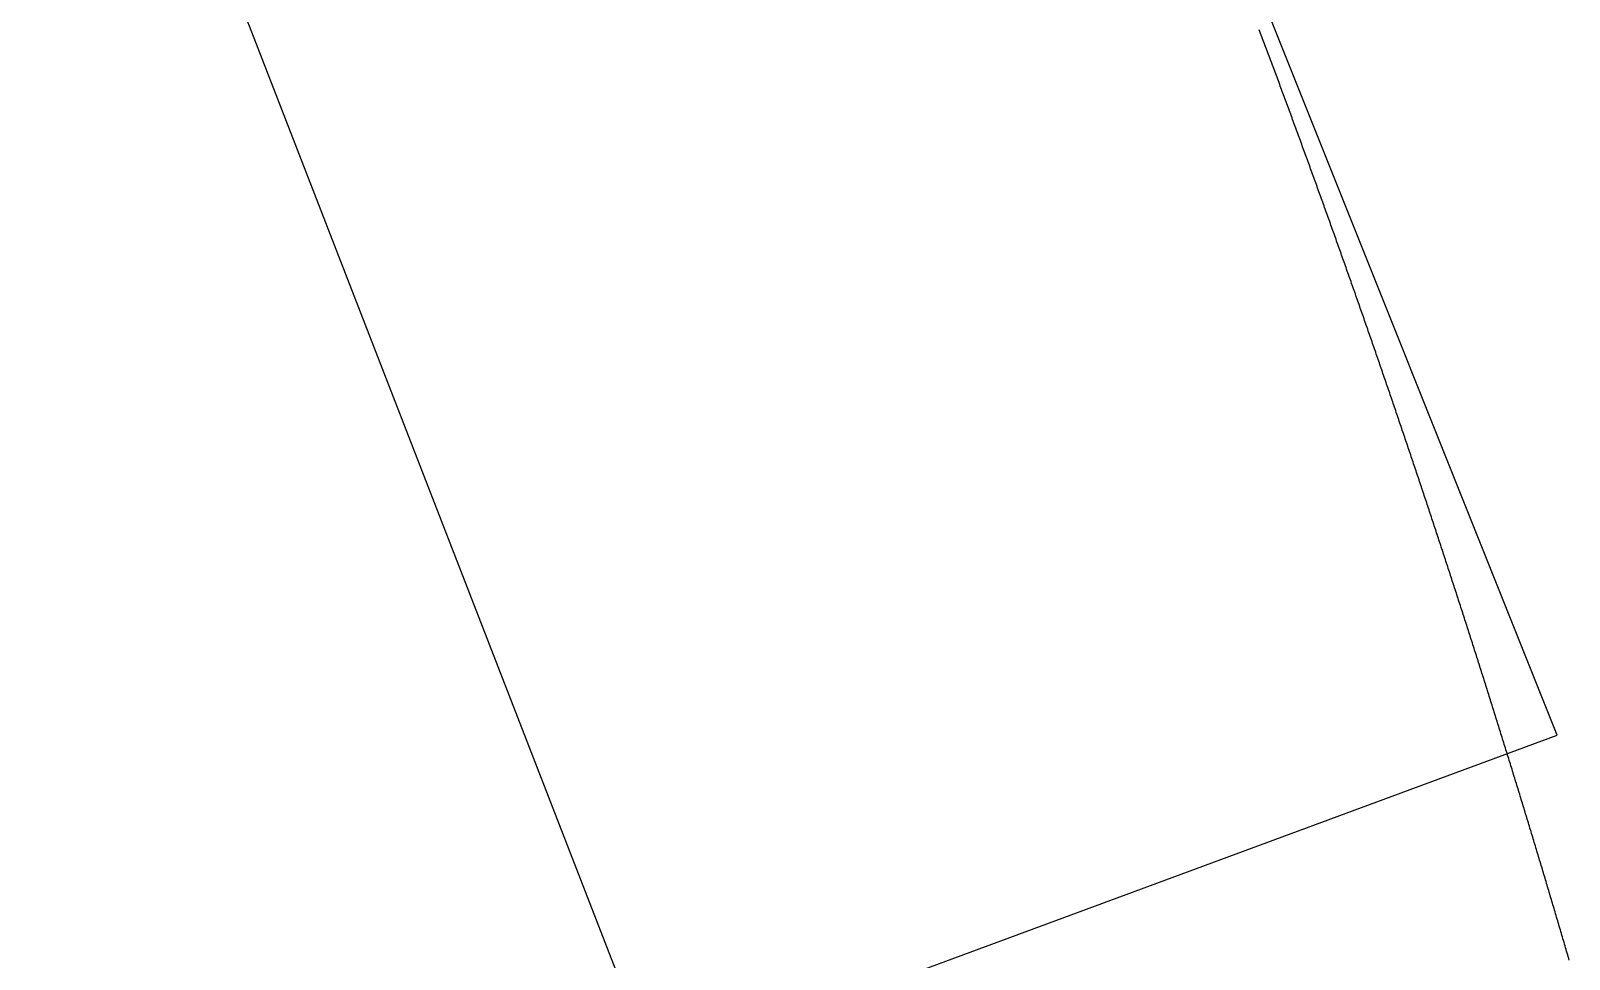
# Model space of a CAD drawing. Extents: x 6805096 to 46905100, y -25788412 to -58651.
# Drawn here: x 43174100 to 45529255, y -7233375 to -5812016 of the extents above; entities that cross this region are included whole.
import ezdxf

# ---------------------------------------------------------------- set-up
doc = ezdxf.new("R2010")
doc.units = 0

msp = doc.modelspace()

# ---------------------------------------------------------------- linework, layer by layer
at = {"layer": 'Layer 1'}
for p, q in [((45510900, -6890350), (44523200, -4420910)), ((43174100, -4943020), (44128100, -7401170)), ((45055856.216852, -5813360.341095), (45054845.855497, -5810672.515144)), ((45056866.170175, -5816048.269554), (45055856.216852, -5813360.341095)), ((45057875.715469, -5818736.300477), (45056866.170175, -5816048.269554)), ((45058884.852737, -5821424.433819), (45057875.715469, -5818736.300477)), ((45059893.581985, -5824112.669537), (45058884.852737, -5821424.433819)), ((45060901.903216, -5826801.007586), (45059893.581985, -5824112.669537)), ((45061909.816434, -5829489.447923), (45060901.903216, -5826801.007586)), ((45062917.321642, -5832177.990504), (45061909.816434, -5829489.447923)), ((45063924.418846, -5834866.635285), (45062917.321642, -5832177.990504)), ((45064931.108048, -5837555.382221), (45063924.418846, -5834866.635285)), ((45065937.389253, -5840244.23127), (45064931.108048, -5837555.382221)), ((45066943.262464, -5842933.182385), (45065937.389253, -5840244.23127)), ((45067948.727686, -5845622.235525), (45066943.262464, -5842933.182385)), ((45068953.784922, -5848311.390645), (45067948.727686, -5845622.235525)), ((45069958.434176, -5851000.6477), (45068953.784922, -5848311.390645)), ((45070962.675453, -5853690.006647), (45069958.434176, -5851000.6477)), ((45071966.508756, -5856379.467442), (45070962.675453, -5853690.006647)), ((45072969.93409, -5859069.030041), (45071966.508756, -5856379.467442)), ((45073972.951457, -5861758.6944), (45072969.93409, -5859069.030041)), ((45074975.560862, -5864448.460475), (45073972.951457, -5861758.6944)), ((45075977.76231, -5867138.328222), (45074975.560862, -5864448.460475)), ((45076979.555803, -5869828.297596), (45075977.76231, -5867138.328222)), ((45077980.941346, -5872518.368555), (45076979.555803, -5869828.297596)), ((45078981.918943, -5875208.541054), (45077980.941346, -5872518.368555)), ((45079982.488597, -5877898.815048), (45078981.918943, -5875208.541054)), ((45080982.650313, -5880589.190495), (45079982.488597, -5877898.815048)), ((45081982.404095, -5883279.66735), (45080982.650313, -5880589.190495)), ((45082981.749946, -5885970.245569), (45081982.404095, -5883279.66735)), ((45083980.687871, -5888660.925108), (45082981.749946, -5885970.245569)), ((45084979.217873, -5891351.705923), (45083980.687871, -5888660.925108)), ((45085977.339956, -5894042.58797), (45084979.217873, -5891351.705923)), ((45086975.054124, -5896733.571205), (45085977.339956, -5894042.58797)), ((45087972.360382, -5899424.655584), (45086975.054124, -5896733.571205)), ((45088969.258732, -5902115.841064), (45087972.360382, -5899424.655584)), ((45089965.74918, -5904807.1276), (45088969.258732, -5902115.841064)), ((45090961.831729, -5907498.515148), (45089965.74918, -5904807.1276)), ((45091957.506382, -5910190.003664), (45090961.831729, -5907498.515148)), ((45092952.773144, -5912881.593104), (45091957.506382, -5910190.003664)), ((45093947.632019, -5915573.283425), (45092952.773144, -5912881.593104)), ((45094942.083011, -5918265.074582), (45093947.632019, -5915573.283425)), ((45095936.126123, -5920956.966531), (45094942.083011, -5918265.074582)), ((45096929.76136, -5923648.959229), (45095936.126123, -5920956.966531)), ((45097922.988725, -5926341.052631), (45096929.76136, -5923648.959229)), ((45098915.808223, -5929033.246693), (45097922.988725, -5926341.052631)), ((45099908.219857, -5931725.541372), (45098915.808223, -5929033.246693)), ((45100900.223631, -5934417.936623), (45099908.219857, -5931725.541372)), ((45101891.819549, -5937110.432402), (45100900.223631, -5934417.936623)), ((45102883.007616, -5939803.028666), (45101891.819549, -5937110.432402)), ((45103873.787834, -5942495.72537), (45102883.007616, -5939803.028666)), ((45104864.160209, -5945188.522471), (45103873.787834, -5942495.72537)), ((45105854.124743, -5947881.419924), (45104864.160209, -5945188.522471)), ((45106843.681441, -5950574.417686), (45105854.124743, -5947881.419924)), ((45107832.830308, -5953267.515712), (45106843.681441, -5950574.417686)), ((45108821.571345, -5955960.713959), (45107832.830308, -5953267.515712)), ((45109809.904559, -5958654.012382), (45108821.571345, -5955960.713959)), ((45110797.829952, -5961347.410938), (45109809.904559, -5958654.012382)), ((45111785.347528, -5964040.909583), (45110797.829952, -5961347.410938)), ((45112772.457292, -5966734.508272), (45111785.347528, -5964040.909583)), ((45113759.159248, -5969428.206962), (45112772.457292, -5966734.508272)), ((45114745.453398, -5972122.005608), (45113759.159248, -5969428.206962)), ((45115731.339748, -5974815.904167), (45114745.453398, -5972122.005608)), ((45116716.818301, -5977509.902595), (45115731.339748, -5974815.904167)), ((45117701.889061, -5980204.000847), (45116716.818301, -5977509.902595)), ((45118686.552033, -5982898.19888), (45117701.889061, -5980204.000847)), ((45119670.807219, -5985592.49665), (45118686.552033, -5982898.19888)), ((45120654.654624, -5988286.894113), (45119670.807219, -5985592.49665)), ((45121638.094252, -5990981.391224), (45120654.654624, -5988286.894113)), ((45122621.126106, -5993675.98794), (45121638.094252, -5990981.391224)), ((45123603.750192, -5996370.684217), (45122621.126106, -5993675.98794)), ((45124585.966512, -5999065.480011), (45123603.750192, -5996370.684217)), ((45125567.77507, -6001760.375277), (45124585.966512, -5999065.480011)), ((45126549.175871, -6004455.369973), (45125567.77507, -6001760.375277)), ((45127530.168919, -6007150.464053), (45126549.175871, -6004455.369973)), ((45128510.754217, -6009845.657474), (45127530.168919, -6007150.464053)), ((45129490.931769, -6012540.950193), (45128510.754217, -6009845.657474)), ((45130470.701579, -6015236.342164), (45129490.931769, -6012540.950193)), ((45131450.063651, -6017931.833344), (45130470.701579, -6015236.342164)), ((45132429.01799, -6020627.423689), (45131450.063651, -6017931.833344)), ((45133407.564598, -6023323.113154), (45132429.01799, -6020627.423689)), ((45134385.703481, -6026018.901697), (45133407.564598, -6023323.113154)), ((45135363.434641, -6028714.789273), (45134385.703481, -6026018.901697)), ((45136340.758083, -6031410.775838), (45135363.434641, -6028714.789273)), ((45137317.673811, -6034106.861348), (45136340.758083, -6031410.775838)), ((45138294.181829, -6036803.04576), (45137317.673811, -6034106.861348)), ((45139270.28214, -6039499.329028), (45138294.181829, -6036803.04576)), ((45140245.974749, -6042195.711109), (45139270.28214, -6039499.329028)), ((45141221.259659, -6044892.191959), (45140245.974749, -6042195.711109)), ((45142196.136875, -6047588.771535), (45141221.259659, -6044892.191959)), ((45143170.6064, -6050285.449792), (45142196.136875, -6047588.771535)), ((45144144.668238, -6052982.226686), (45143170.6064, -6050285.449792)), ((45145118.322393, -6055679.102173), (45144144.668238, -6052982.226686)), ((45146091.56887, -6058376.076209), (45145118.322393, -6055679.102173)), ((45147064.407671, -6061073.148751), (45146091.56887, -6058376.076209)), ((45148036.838802, -6063770.319754), (45147064.407671, -6061073.148751)), ((45149008.862265, -6066467.589174), (45148036.838802, -6063770.319754)), ((45149980.478066, -6069164.956967), (45149008.862265, -6066467.589174)), ((45150951.686207, -6071862.42309), (45149980.478066, -6069164.956967)), ((45151922.486693, -6074559.987498), (45150951.686207, -6071862.42309)), ((45152892.879527, -6077257.650147), (45151922.486693, -6074559.987498)), ((45153862.864714, -6079955.410994), (45152892.879527, -6077257.650147)), ((45154832.442258, -6082653.269994), (45153862.864714, -6079955.410994)), ((45155801.612162, -6085351.227103), (45154832.442258, -6082653.269994)), ((45156770.374431, -6088049.282278), (45155801.612162, -6085351.227103)), ((45157738.729067, -6090747.435475), (45156770.374431, -6088049.282278)), ((45158706.676076, -6093445.686648), (45157738.729067, -6090747.435475)), ((45159674.215462, -6096144.035756), (45158706.676076, -6093445.686648)), ((45160641.347227, -6098842.482752), (45159674.215462, -6096144.035756)), ((45161608.071376, -6101541.027594), (45160641.347227, -6098842.482752)), ((45162574.387913, -6104239.670238), (45161608.071376, -6101541.027594)), ((45163540.296843, -6106938.410639), (45162574.387913, -6104239.670238)), ((45164505.798168, -6109637.248754), (45163540.296843, -6106938.410639)), ((45165470.891893, -6112336.184539), (45164505.798168, -6109637.248754)), ((45166435.578021, -6115035.217949), (45165470.891893, -6112336.184539)), ((45167399.856557, -6117734.34894), (45166435.578021, -6115035.217949)), ((45168363.727505, -6120433.57747), (45167399.856557, -6117734.34894)), ((45169327.190868, -6123132.903493), (45168363.727505, -6120433.57747)), ((45170290.246651, -6125832.326965), (45169327.190868, -6123132.903493)), ((45171252.894857, -6128531.847843), (45170290.246651, -6125832.326965)), ((45172215.13549, -6131231.466083), (45171252.894857, -6128531.847843)), ((45173176.968555, -6133931.181641), (45172215.13549, -6131231.466083)), ((45174138.394054, -6136630.994472), (45173176.968555, -6133931.181641)), ((45175099.411993, -6139330.904533), (45174138.394054, -6136630.994472)), ((45176060.022375, -6142030.91178), (45175099.411993, -6139330.904533)), ((45177020.225204, -6144731.016169), (45176060.022375, -6142030.91178)), ((45177980.020483, -6147431.217656), (45177020.225204, -6144731.016169)), ((45178939.408218, -6150131.516196), (45177980.020483, -6147431.217656)), ((45179898.388411, -6152831.911746), (45178939.408218, -6150131.516196)), ((45180856.961067, -6155532.404262), (45179898.388411, -6152831.911746)), ((45181815.126189, -6158232.9937), (45180856.961067, -6155532.404262)), ((45182772.883782, -6160933.680016), (45181815.126189, -6158232.9937)), ((45183730.23385, -6163634.463166), (45182772.883782, -6160933.680016)), ((45184687.176396, -6166335.343105), (45183730.23385, -6163634.463166)), ((45185643.711424, -6169036.319791), (45184687.176396, -6166335.343105)), ((45186599.838938, -6171737.393179), (45185643.711424, -6169036.319791)), ((45187555.558943, -6174438.563224), (45186599.838938, -6171737.393179)), ((45188510.871442, -6177139.829884), (45187555.558943, -6174438.563224)), ((45189465.776439, -6179841.193114), (45188510.871442, -6177139.829884)), ((45190420.273938, -6182542.652869), (45189465.776439, -6179841.193114)), ((45191374.363943, -6185244.209107), (45190420.273938, -6182542.652869)), ((45192328.046457, -6187945.861783), (45191374.363943, -6185244.209107)), ((45193281.321486, -6190647.610853), (45192328.046457, -6187945.861783)), ((45194234.189032, -6193349.456273), (45193281.321486, -6190647.610853)), ((45195186.6491, -6196051.397999), (45194234.189032, -6193349.456273)), ((45196138.701694, -6198753.435987), (45195186.6491, -6196051.397999)), ((45197090.346817, -6201455.570194), (45196138.701694, -6198753.435987)), ((45198041.584473, -6204157.800574), (45197090.346817, -6201455.570194)), ((45198992.414667, -6206860.127085), (45198041.584473, -6204157.800574)), ((45199942.837402, -6209562.549682), (45198992.414667, -6206860.127085)), ((45200892.852683, -6212265.068322), (45199942.837402, -6209562.549682)), ((45201842.460512, -6214967.682959), (45200892.852683, -6212265.068322)), ((45202791.660895, -6217670.393551), (45201842.460512, -6214967.682959)), ((45203740.453835, -6220373.200053), (45202791.660895, -6217670.393551)), ((45204688.839336, -6223076.102422), (45203740.453835, -6220373.200053)), ((45205636.817401, -6225779.100612), (45204688.839336, -6223076.102422)), ((45206584.388036, -6228482.194582), (45205636.817401, -6225779.100612)), ((45207531.551243, -6231185.384285), (45206584.388036, -6228482.194582)), ((45208478.307027, -6233888.669679), (45207531.551243, -6231185.384285)), ((45209424.655392, -6236592.050719), (45208478.307027, -6233888.669679)), ((45210370.596341, -6239295.527362), (45209424.655392, -6236592.050719)), ((45211316.129879, -6241999.099563), (45210370.596341, -6239295.527362)), ((45212261.256009, -6244702.767279), (45211316.129879, -6241999.099563)), ((45213205.974735, -6247406.530465), (45212261.256009, -6244702.767279)), ((45214150.286062, -6250110.389077), (45213205.974735, -6247406.530465)), ((45215094.189993, -6252814.343072), (45214150.286062, -6250110.389077)), ((45216037.686533, -6255518.392406), (45215094.189993, -6252814.343072)), ((45216980.775684, -6258222.537034), (45216037.686533, -6255518.392406)), ((45217923.457451, -6260926.776913), (45216980.775684, -6258222.537034)), ((45218865.731839, -6263631.111998), (45217923.457451, -6260926.776913)), ((45219807.59885, -6266335.542246), (45218865.731839, -6263631.111998)), ((45220749.058489, -6269040.067613), (45219807.59885, -6266335.542246)), ((45221690.11076, -6271744.688054), (45220749.058489, -6269040.067613)), ((45222630.755666, -6274449.403526), (45221690.11076, -6271744.688054)), ((45223570.993212, -6277154.213984), (45222630.755666, -6274449.403526)), ((45224510.823402, -6279859.119385), (45223570.993212, -6277154.213984)), ((45225450.246239, -6282564.119685), (45224510.823402, -6279859.119385)), ((45226389.261727, -6285269.21484), (45225450.246239, -6282564.119685)), ((45227327.869871, -6287974.404805), (45226389.261727, -6285269.21484)), ((45228266.070675, -6290679.689537), (45227327.869871, -6287974.404805)), ((45229203.864141, -6293385.068992), (45228266.070675, -6290679.689537)), ((45230141.250274, -6296090.543126), (45229203.864141, -6293385.068992)), ((45231078.229079, -6298796.111894), (45230141.250274, -6296090.543126)), ((45232014.800559, -6301501.775254), (45231078.229079, -6298796.111894)), ((45232950.964717, -6304207.53316), (45232014.800559, -6301501.775254)), ((45233886.721559, -6306913.385569), (45232950.964717, -6304207.53316)), ((45234822.071087, -6309619.332437), (45233886.721559, -6306913.385569)), ((45235757.013306, -6312325.37372), (45234822.071087, -6309619.332437)), ((45236691.548219, -6315031.509374), (45235757.013306, -6312325.37372)), ((45237625.675832, -6317737.739354), (45236691.548219, -6315031.509374)), ((45238559.396146, -6320444.063618), (45237625.675832, -6317737.739354)), ((45239492.709168, -6323150.482121), (45238559.396146, -6320444.063618)), ((45240425.614899, -6325856.994818), (45239492.709168, -6323150.482121)), ((45241358.113345, -6328563.601667), (45240425.614899, -6325856.994818)), ((45242290.204509, -6331270.302623), (45241358.113345, -6328563.601667)), ((45243221.888396, -6333977.097641), (45242290.204509, -6331270.302623)), ((45244153.165008, -6336683.986679), (45243221.888396, -6333977.097641)), ((45245084.034351, -6339390.969692), (45244153.165008, -6336683.986679)), ((45246014.496427, -6342098.046636), (45245084.034351, -6339390.969692)), ((45246944.551242, -6344805.217467), (45246014.496427, -6342098.046636)), ((45247874.198798, -6347512.482141), (45246944.551242, -6344805.217467)), ((45248803.4391, -6350219.840615), (45247874.198798, -6347512.482141)), ((45249732.272152, -6352927.292843), (45248803.4391, -6350219.840615)), ((45250660.697958, -6355634.838783), (45249732.272152, -6352927.292843)), ((45251588.716521, -6358342.47839), (45250660.697958, -6355634.838783)), ((45252516.327845, -6361050.21162), (45251588.716521, -6358342.47839)), ((45253443.531935, -6363758.03843), (45252516.327845, -6361050.21162)), ((45254370.328795, -6366465.958775), (45253443.531935, -6363758.03843)), ((45255296.718427, -6369173.972611), (45254370.328795, -6366465.958775)), ((45256222.700837, -6371882.079894), (45255296.718427, -6369173.972611)), ((45257148.276028, -6374590.280581), (45256222.700837, -6371882.079894)), ((45258073.444005, -6377298.574626), (45257148.276028, -6374590.280581)), ((45258998.20477, -6380006.961988), (45258073.444005, -6377298.574626)), ((45259922.558328, -6382715.44262), (45258998.20477, -6380006.961988)), ((45260846.504683, -6385424.016481), (45259922.558328, -6382715.44262)), ((45261770.043839, -6388132.683524), (45260846.504683, -6385424.016481)), ((45262693.1758, -6390841.443707), (45261770.043839, -6388132.683524)), ((45263615.900569, -6393550.296985), (45262693.1758, -6390841.443707)), ((45264538.218151, -6396259.243315), (45263615.900569, -6393550.296985)), ((45265460.12855, -6398968.282653), (45264538.218151, -6396259.243315)), ((45266381.631769, -6401677.414953), (45265460.12855, -6398968.282653)), ((45267302.727812, -6404386.640174), (45266381.631769, -6401677.414953)), ((45268223.416684, -6407095.95827), (45267302.727812, -6404386.640174)), ((45269143.698388, -6409805.369197), (45268223.416684, -6407095.95827)), ((45270063.572929, -6412514.872912), (45269143.698388, -6409805.369197)), ((45270983.040309, -6415224.469371), (45270063.572929, -6412514.872912)), ((45271902.100534, -6417934.158529), (45270983.040309, -6415224.469371)), ((45272820.753606, -6420643.940343), (45271902.100534, -6417934.158529)), ((45273738.999531, -6423353.814768), (45272820.753606, -6420643.940343)), ((45274656.838311, -6426063.781761), (45273738.999531, -6423353.814768)), ((45275574.269952, -6428773.841278), (45274656.838311, -6426063.781761)), ((45276491.294456, -6431483.993274), (45275574.269952, -6428773.841278)), ((45277407.911827, -6434194.237707), (45276491.294456, -6431483.993274)), ((45278324.122071, -6436904.57453), (45277407.911827, -6434194.237707)), ((45279239.925189, -6439615.003702), (45278324.122071, -6436904.57453)), ((45280155.321188, -6442325.525178), (45279239.925189, -6439615.003702)), ((45281070.310069, -6445036.138913), (45280155.321188, -6442325.525178)), ((45281984.891838, -6447746.844864), (45281070.310069, -6445036.138913)), ((45282899.066499, -6450457.642987), (45281984.891838, -6447746.844864)), ((45283812.834054, -6453168.533237), (45282899.066499, -6450457.642987)), ((45284726.194509, -6455879.515572), (45283812.834054, -6453168.533237)), ((45285639.147866, -6458590.589946), (45284726.194509, -6455879.515572)), ((45286551.694131, -6461301.756317), (45285639.147866, -6458590.589946)), ((45287463.833307, -6464013.014639), (45286551.694131, -6461301.756317)), ((45288375.565397, -6466724.364869), (45287463.833307, -6464013.014639)), ((45289286.890406, -6469435.806963), (45288375.565397, -6466724.364869)), ((45290197.808338, -6472147.340877), (45289286.890406, -6469435.806963)), ((45291108.319197, -6474858.966568), (45290197.808338, -6472147.340877)), ((45292018.422986, -6477570.68399), (45291108.319197, -6474858.966568)), ((45292928.11971, -6480282.4931), (45292018.422986, -6477570.68399)), ((45293837.409372, -6482994.393854), (45292928.11971, -6480282.4931)), ((45294746.291977, -6485706.386208), (45293837.409372, -6482994.393854)), ((45295654.767527, -6488418.470118), (45294746.291977, -6485706.386208)), ((45296562.836029, -6491130.645541), (45295654.767527, -6488418.470118)), ((45297470.497484, -6493842.912431), (45296562.836029, -6491130.645541)), ((45298377.751897, -6496555.270746), (45297470.497484, -6493842.912431)), ((45299284.599273, -6499267.72044), (45298377.751897, -6496555.270746)), ((45300191.039614, -6501980.261471), (45299284.599273, -6499267.72044)), ((45301097.072925, -6504692.893794), (45300191.039614, -6501980.261471)), ((45302002.699211, -6507405.617366), (45301097.072925, -6504692.893794)), ((45302907.918474, -6510118.432141), (45302002.699211, -6507405.617366)), ((45303812.730718, -6512831.338077), (45302907.918474, -6510118.432141)), ((45304717.135948, -6515544.335129), (45303812.730718, -6512831.338077)), ((45305621.134168, -6518257.423253), (45304717.135948, -6515544.335129)), ((45306524.725382, -6520970.602406), (45305621.134168, -6518257.423253)), ((45307427.909592, -6523683.872543), (45306524.725382, -6520970.602406)), ((45308330.686805, -6526397.23362), (45307427.909592, -6523683.872543)), ((45309233.057022, -6529110.685593), (45308330.686805, -6526397.23362)), ((45310135.020249, -6531824.228419), (45309233.057022, -6529110.685593)), ((45311036.576488, -6534537.862054), (45310135.020249, -6531824.228419)), ((45311937.725745, -6537251.586452), (45311036.576488, -6534537.862054)), ((45312838.468023, -6539965.401571), (45311937.725745, -6537251.586452)), ((45313738.803326, -6542679.307367), (45312838.468023, -6539965.401571)), ((45314638.731658, -6545393.303795), (45313738.803326, -6542679.307367)), ((45315538.253022, -6548107.390811), (45314638.731658, -6545393.303795)), ((45316437.367424, -6550821.568372), (45315538.253022, -6548107.390811)), ((45317336.074866, -6553535.836434), (45316437.367424, -6550821.568372)), ((45318234.375352, -6556250.194952), (45317336.074866, -6553535.836434)), ((45319132.268888, -6558964.643882), (45318234.375352, -6556250.194952)), ((45320029.755475, -6561679.183181), (45319132.268888, -6558964.643882)), ((45320926.835119, -6564393.812805), (45320029.755475, -6561679.183181)), ((45321823.507824, -6567108.532709), (45320926.835119, -6564393.812805)), ((45322719.773592, -6569823.34285), (45321823.507824, -6567108.532709)), ((45323615.632429, -6572538.243183), (45322719.773592, -6569823.34285)), ((45324511.084338, -6575253.233665), (45323615.632429, -6572538.243183)), ((45325406.129323, -6577968.314252), (45324511.084338, -6575253.233665)), ((45326300.767388, -6580683.4849), (45325406.129323, -6577968.314252)), ((45327194.998538, -6583398.745564), (45326300.767388, -6580683.4849)), ((45328088.822774, -6586114.096201), (45327194.998538, -6583398.745564)), ((45328982.240103, -6588829.536766), (45328088.822774, -6586114.096201)), ((45329875.250528, -6591545.067217), (45328982.240103, -6588829.536766)), ((45330767.854052, -6594260.687508), (45329875.250528, -6591545.067217)), ((45331660.050679, -6596976.397596), (45330767.854052, -6594260.687508)), ((45332551.840414, -6599692.197437), (45331660.050679, -6596976.397596)), ((45333443.223261, -6602408.086986), (45332551.840414, -6599692.197437)), ((45334334.199223, -6605124.066201), (45333443.223261, -6602408.086986)), ((45335224.768305, -6607840.135036), (45334334.199223, -6605124.066201)), ((45336114.930509, -6610556.293448), (45335224.768305, -6607840.135036)), ((45337004.685841, -6613272.541393), (45336114.930509, -6610556.293448)), ((45337894.034304, -6615988.878827), (45337004.685841, -6613272.541393)), ((45338782.975902, -6618705.305706), (45337894.034304, -6615988.878827)), ((45339671.510639, -6621421.821986), (45338782.975902, -6618705.305706)), ((45340559.638519, -6624138.427623), (45339671.510639, -6621421.821986)), ((45341447.359545, -6626855.122573), (45340559.638519, -6624138.427623)), ((45342334.673723, -6629571.906792), (45341447.359545, -6626855.122573)), ((45343221.581055, -6632288.780236), (45342334.673723, -6629571.906792)), ((45344108.081546, -6635005.742861), (45343221.581055, -6632288.780236)), ((45344994.175199, -6637722.794623), (45344108.081546, -6635005.742861)), ((45345879.862019, -6640439.935478), (45344994.175199, -6637722.794623)), ((45346765.14201, -6643157.165382), (45345879.862019, -6640439.935478)), ((45347650.015174, -6645874.484292), (45346765.14201, -6643157.165382)), ((45348534.481518, -6648591.892162), (45347650.015174, -6645874.484292)), ((45349418.541043, -6651309.38895), (45348534.481518, -6648591.892162)), ((45350302.193754, -6654026.97461), (45349418.541043, -6651309.38895)), ((45351185.439656, -6656744.6491), (45350302.193754, -6654026.97461)), ((45352068.278751, -6659462.412376), (45351185.439656, -6656744.6491)), ((45352950.711045, -6662180.264392), (45352068.278751, -6659462.412376)), ((45353832.73654, -6664898.205106), (45352950.711045, -6662180.264392)), ((45354714.355241, -6667616.234473), (45353832.73654, -6664898.205106)), ((45355595.567153, -6670334.352449), (45354714.355241, -6667616.234473)), ((45356476.372277, -6673052.55899), (45355595.567153, -6670334.352449)), ((45357356.770619, -6675770.854053), (45356476.372277, -6673052.55899)), ((45358236.762183, -6678489.237593), (45357356.770619, -6675770.854053)), ((45359116.346973, -6681207.709567), (45358236.762183, -6678489.237593)), ((45359995.524991, -6683926.269929), (45359116.346973, -6681207.709567)), ((45360874.296244, -6686644.918638), (45359995.524991, -6683926.269929)), ((45361752.660733, -6689363.655647), (45360874.296244, -6686644.918638)), ((45362630.618464, -6692082.480914), (45361752.660733, -6689363.655647)), ((45363508.169439, -6694801.394395), (45362630.618464, -6692082.480914)), ((45364385.313664, -6697520.396045), (45363508.169439, -6694801.394395)), ((45365262.051142, -6700239.48582), (45364385.313664, -6697520.396045)), ((45366138.381877, -6702958.663677), (45365262.051142, -6700239.48582)), ((45367014.305872, -6705677.929572), (45366138.381877, -6702958.663677)), ((45367889.823133, -6708397.28346), (45367014.305872, -6705677.929572)), ((45368764.933662, -6711116.725297), (45367889.823133, -6708397.28346)), ((45369639.637464, -6713836.25504), (45368764.933662, -6711116.725297)), ((45370513.934542, -6716555.872645), (45369639.637464, -6713836.25504)), ((45371387.824901, -6719275.578067), (45370513.934542, -6716555.872645)), ((45372261.308545, -6721995.371263), (45371387.824901, -6719275.578067)), ((45373134.385477, -6724715.252189), (45372261.308545, -6721995.371263)), ((45374007.055701, -6727435.2208), (45373134.385477, -6724715.252189)), ((45374879.319221, -6730155.277053), (45374007.055701, -6727435.2208)), ((45375751.176042, -6732875.420903), (45374879.319221, -6730155.277053)), ((45376622.626167, -6735595.652307), (45375751.176042, -6732875.420903)), ((45377493.6696, -6738315.971221), (45376622.626167, -6735595.652307)), ((45378364.306345, -6741036.377601), (45377493.6696, -6738315.971221)), ((45379234.536405, -6743756.871403), (45378364.306345, -6741036.377601)), ((45380104.359786, -6746477.452582), (45379234.536405, -6743756.871403)), ((45380973.77649, -6749198.121095), (45380104.359786, -6746477.452582)), ((45381842.786522, -6751918.876898), (45380973.77649, -6749198.121095)), ((45382711.389886, -6754639.719947), (45381842.786522, -6751918.876898)), ((45383579.586585, -6757360.650197), (45382711.389886, -6754639.719947)), ((45384447.376624, -6760081.667606), (45383579.586585, -6757360.650197)), ((45385314.760007, -6762802.772128), (45384447.376624, -6760081.667606)), ((45386181.736736, -6765523.96372), (45385314.760007, -6762802.772128)), ((45387048.306817, -6768245.242339), (45386181.736736, -6765523.96372)), ((45387914.470253, -6770966.607939), (45387048.306817, -6768245.242339)), ((45388780.227049, -6773688.060477), (45387914.470253, -6770966.607939)), ((45389645.577207, -6776409.599909), (45388780.227049, -6773688.060477)), ((45390510.520733, -6779131.226191), (45389645.577207, -6776409.599909)), ((45391375.057629, -6781852.939279), (45390510.520733, -6779131.226191)), ((45392239.187901, -6784574.739129), (45391375.057629, -6781852.939279)), ((45393102.911551, -6787296.625697), (45392239.187901, -6784574.739129)), ((45393966.228584, -6790018.59894), (45393102.911551, -6787296.625697)), ((45394829.139004, -6792740.658812), (45393966.228584, -6790018.59894)), ((45395691.642814, -6795462.80527), (45394829.139004, -6792740.658812)), ((45396553.740019, -6798185.038271), (45395691.642814, -6795462.80527)), ((45397415.430622, -6800907.35777), (45396553.740019, -6798185.038271)), ((45398276.714628, -6803629.763722), (45397415.430622, -6800907.35777)), ((45399137.59204, -6806352.256086), (45398276.714628, -6803629.763722)), ((45399998.062862, -6809074.834815), (45399137.59204, -6806352.256086)), ((45400858.127099, -6811797.499866), (45399998.062862, -6809074.834815)), ((45401717.784754, -6814520.251196), (45400858.127099, -6811797.499866)), ((45402577.035831, -6817243.08876), (45401717.784754, -6814520.251196)), ((45403435.880334, -6819966.012514), (45402577.035831, -6817243.08876)), ((45404294.318267, -6822689.022415), (45403435.880334, -6819966.012514)), ((45405152.349633, -6825412.118417), (45404294.318267, -6822689.022415)), ((45406009.974438, -6828135.300478), (45405152.349633, -6825412.118417)), ((45406867.192684, -6830858.568554), (45406009.974438, -6828135.300478)), ((45407724.004376, -6833581.9226), (45406867.192684, -6830858.568554)), ((45408580.409518, -6836305.362572), (45407724.004376, -6833581.9226)), ((45409436.408113, -6839028.888426), (45408580.409518, -6836305.362572)), ((45410292.000165, -6841752.500119), (45409436.408113, -6839028.888426)), ((45411147.185679, -6844476.197607), (45410292.000165, -6841752.500119)), ((45412001.964659, -6847199.980845), (45411147.185679, -6844476.197607)), ((45412856.337107, -6849923.849789), (45412001.964659, -6847199.980845)), ((45413710.303029, -6852647.804396), (45412856.337107, -6849923.849789)), ((45414563.862428, -6855371.844621), (45413710.303029, -6852647.804396)), ((45415417.015308, -6858095.970421), (45414563.862428, -6855371.844621)), ((45416269.761673, -6860820.181751), (45415417.015308, -6858095.970421)), ((45417122.101527, -6863544.478568), (45416269.761673, -6860820.181751)), ((45417974.034874, -6866268.860828), (45417122.101527, -6863544.478568)), ((45418825.561717, -6868993.328486), (45417974.034874, -6866268.860828)), ((45419676.682062, -6871717.881499), (45418825.561717, -6868993.328486)), ((45420527.395911, -6874442.519822), (45419676.682062, -6871717.881499)), ((45421377.703268, -6877167.243412), (45420527.395911, -6874442.519822)), ((44128100, -7401170), (45510900, -6890350)), ((45422227.604138, -6879892.052225), (45421377.703268, -6877167.243412)), ((45423077.098525, -6882616.946216), (45422227.604138, -6879892.052225)), ((45423926.186432, -6885341.925342), (45423077.098525, -6882616.946216)), ((45424774.867863, -6888066.989559), (45423926.186432, -6885341.925342)), ((45425623.142822, -6890792.138822), (45424774.867863, -6888066.989559)), ((45426471.011314, -6893517.373088), (45425623.142822, -6890792.138822)), ((45427318.473342, -6896242.692313), (45426471.011314, -6893517.373088)), ((45428165.52891, -6898968.096453), (45427318.473342, -6896242.692313)), ((45429012.178021, -6901693.585464), (45428165.52891, -6898968.096453)), ((45429858.420681, -6904419.159301), (45429012.178021, -6901693.585464)), ((45430704.256893, -6907144.817921), (45429858.420681, -6904419.159301)), ((45431549.68666, -6909870.56128), (45430704.256893, -6907144.817921)), ((45432394.709987, -6912596.389334), (45431549.68666, -6909870.56128)), ((45433239.326878, -6915322.302039), (45432394.709987, -6912596.389334)), ((45434083.537336, -6918048.299351), (45433239.326878, -6915322.302039)), ((45434927.341365, -6920774.381226), (45434083.537336, -6918048.299351)), ((45435770.738971, -6923500.54762), (45434927.341365, -6920774.381226)), ((45436613.730155, -6926226.798488), (45435770.738971, -6923500.54762)), ((45437456.314923, -6928953.133788), (45436613.730155, -6926226.798488)), ((45438298.493278, -6931679.553474), (45437456.314923, -6928953.133788)), ((45439140.265224, -6934406.057504), (45438298.493278, -6931679.553474)), ((45439981.630765, -6937132.645833), (45439140.265224, -6934406.057504)), ((45440822.589906, -6939859.318417), (45439981.630765, -6937132.645833)), ((45441663.142649, -6942586.075211), (45440822.589906, -6939859.318417)), ((45442503.288999, -6945312.916173), (45441663.142649, -6942586.075211)), ((45443343.02896, -6948039.841258), (45442503.288999, -6945312.916173)), ((45444182.362536, -6950766.850423), (45443343.02896, -6948039.841258)), ((45445021.28973, -6953493.943622), (45444182.362536, -6950766.850423)), ((45445859.810547, -6956221.120813), (45445021.28973, -6953493.943622)), ((45446697.924991, -6958948.38195), (45445859.810547, -6956221.120813)), ((45447535.633065, -6961675.726991), (45446697.924991, -6958948.38195)), ((45448372.934773, -6964403.155891), (45447535.633065, -6961675.726991)), ((45449209.83012, -6967130.668607), (45448372.934773, -6964403.155891)), ((45450046.319109, -6969858.265093), (45449209.83012, -6967130.668607)), ((45450882.401744, -6972585.945307), (45450046.319109, -6969858.265093)), ((45451718.07803, -6975313.709204), (45450882.401744, -6972585.945307)), ((45452553.347969, -6978041.556741), (45451718.07803, -6975313.709204)), ((45453388.211567, -6980769.487872), (45452553.347969, -6978041.556741)), ((45454222.668826, -6983497.502556), (45453388.211567, -6980769.487872)), ((45455056.719752, -6986225.600746), (45454222.668826, -6983497.502556)), ((45455890.364347, -6988953.7824), (45455056.719752, -6986225.600746)), ((45456723.602615, -6991682.047473), (45455890.364347, -6988953.7824)), ((45457556.434562, -6994410.395922), (45456723.602615, -6991682.047473)), ((45458388.86019, -6997138.827702), (45457556.434562, -6994410.395922)), ((45459220.879504, -6999867.34277), (45458388.86019, -6997138.827702)), ((45460052.492507, -7002595.941081), (45459220.879504, -6999867.34277)), ((45460883.699203, -7005324.622592), (45460052.492507, -7002595.941081)), ((45461714.499597, -7008053.387258), (45460883.699203, -7005324.622592)), ((45462544.893692, -7010782.235035), (45461714.499597, -7008053.387258)), ((45463374.881492, -7013511.16588), (45462544.893692, -7010782.235035)), ((45464204.463002, -7016240.179749), (45463374.881492, -7013511.16588)), ((45465033.638224, -7018969.276597), (45464204.463002, -7016240.179749)), ((45465862.407163, -7021698.456381), (45465033.638224, -7018969.276597)), ((45466690.769824, -7024427.719057), (45465862.407163, -7021698.456381)), ((45467518.726209, -7027157.06458), (45466690.769824, -7024427.719057)), ((45468346.276323, -7029886.492907), (45467518.726209, -7027157.06458)), ((45469173.420169, -7032616.003993), (45468346.276323, -7029886.492907)), ((45470000.157753, -7035345.597795), (45469173.420169, -7032616.003993)), ((45470826.489077, -7038075.274269), (45470000.157753, -7035345.597795)), ((45471652.414145, -7040805.033371), (45470826.489077, -7038075.274269)), ((45472477.932962, -7043534.875056), (45471652.414145, -7040805.033371)), ((45473303.045531, -7046264.799281), (45472477.932962, -7043534.875056)), ((45474127.751856, -7048994.806002), (45473303.045531, -7046264.799281)), ((45474952.051942, -7051724.895175), (45474127.751856, -7048994.806002)), ((45475775.945792, -7054455.066755), (45474952.051942, -7051724.895175)), ((45476599.43341, -7057185.320699), (45475775.945792, -7054455.066755)), ((45477422.5148, -7059915.656964), (45476599.43341, -7057185.320699)), ((45478245.189966, -7062646.075504), (45477422.5148, -7059915.656964)), ((45479067.458912, -7065376.576276), (45478245.189966, -7062646.075504)), ((45479889.321642, -7068107.159235), (45479067.458912, -7065376.576276)), ((45480710.778159, -7070837.824339), (45479889.321642, -7068107.159235)), ((45481531.828468, -7073568.571543), (45480710.778159, -7070837.824339)), ((45482352.472573, -7076299.400802), (45481531.828468, -7073568.571543)), ((45483172.710477, -7079030.312074), (45482352.472573, -7076299.400802)), ((45483992.542185, -7081761.305314), (45483172.710477, -7079030.312074)), ((45484811.9677, -7084492.380477), (45483992.542185, -7081761.305314)), ((45485630.987027, -7087223.537521), (45484811.9677, -7084492.380477)), ((45486449.600169, -7089954.776401), (45485630.987027, -7087223.537521)), ((45487267.80713, -7092686.097072), (45486449.600169, -7089954.776401)), ((45488085.607914, -7095417.499492), (45487267.80713, -7092686.097072)), ((45488903.002525, -7098148.983616), (45488085.607914, -7095417.499492)), ((45489719.990968, -7100880.5494), (45488903.002525, -7098148.983616)), ((45490536.573245, -7103612.1968), (45489719.990968, -7100880.5494)), ((45491352.749361, -7106343.925773), (45490536.573245, -7103612.1968)), ((45492168.51932, -7109075.736273), (45491352.749361, -7106343.925773)), ((45492983.883126, -7111807.628258), (45492168.51932, -7109075.736273)), ((45493798.840782, -7114539.601683), (45492983.883126, -7111807.628258)), ((45494613.392293, -7117271.656504), (45493798.840782, -7114539.601683)), ((45495427.537663, -7120003.792677), (45494613.392293, -7117271.656504)), ((45496241.276894, -7122736.010159), (45495427.537663, -7120003.792677)), ((45497054.609993, -7125468.308905), (45496241.276894, -7122736.010159)), ((45497867.536962, -7128200.688871), (45497054.609993, -7125468.308905)), ((45498680.057804, -7130933.150014), (45497867.536962, -7128200.688871)), ((45499492.172526, -7133665.692289), (45498680.057804, -7130933.150014)), ((45500303.881129, -7136398.315652), (45499492.172526, -7133665.692289)), ((45501115.183618, -7139131.02006), (45500303.881129, -7136398.315652)), ((45501926.079998, -7141863.805468), (45501115.183618, -7139131.02006)), ((45502736.570271, -7144596.671832), (45501926.079998, -7141863.805468)), ((45503546.654442, -7147329.619109), (45502736.570271, -7144596.671832)), ((45504356.332515, -7150062.647254), (45503546.654442, -7147329.619109)), ((45505165.604493, -7152795.756224), (45504356.332515, -7150062.647254)), ((45505974.470382, -7155528.945974), (45505165.604493, -7152795.756224)), ((45506782.930183, -7158262.216461), (45505974.470382, -7155528.945974)), ((45507590.983903, -7160995.56764), (45506782.930183, -7158262.216461)), ((45508398.631544, -7163728.999468), (45507590.983903, -7160995.56764)), ((45509205.87311, -7166462.5119), (45508398.631544, -7163728.999468)), ((45510012.708605, -7169196.104893), (45509205.87311, -7166462.5119)), ((45510819.138034, -7171929.778402), (45510012.708605, -7169196.104893)), ((45511625.1614, -7174663.532385), (45510819.138034, -7171929.778402)), ((45512430.778707, -7177397.366795), (45511625.1614, -7174663.532385)), ((45513235.989959, -7180131.281591), (45512430.778707, -7177397.366795)), ((45514040.79516, -7182865.276727), (45513235.989959, -7180131.281591)), ((45514845.194314, -7185599.352159), (45514040.79516, -7182865.276727)), ((45515649.187425, -7188333.507845), (45514845.194314, -7185599.352159)), ((45516452.774496, -7191067.743739), (45515649.187425, -7188333.507845)), ((45517255.955532, -7193802.059798), (45516452.774496, -7191067.743739)), ((45518058.730537, -7196536.455977), (45517255.955532, -7193802.059798)), ((45518861.099515, -7199270.932233), (45518058.730537, -7196536.455977)), ((45519663.062468, -7202005.488523), (45518861.099515, -7199270.932233)), ((45520464.619403, -7204740.1248), (45519663.062468, -7202005.488523)), ((45521265.770322, -7207474.841023), (45520464.619403, -7204740.1248)), ((45522066.515228, -7210209.637147), (45521265.770322, -7207474.841023)), ((45522866.854128, -7212944.513127), (45522066.515228, -7210209.637147)), ((45523666.787023, -7215679.468921), (45522866.854128, -7212944.513127)), ((45524466.313918, -7218414.504483), (45523666.787023, -7215679.468921)), ((45525265.434818, -7221149.61977), (45524466.313918, -7218414.504483)), ((45526064.149725, -7223884.814738), (45525265.434818, -7221149.61977)), ((45526862.458645, -7226620.089343), (45526064.149725, -7223884.814738)), ((45527660.36158, -7229355.443541), (45526862.458645, -7226620.089343)), ((45528457.858535, -7232090.877288), (45527660.36158, -7229355.443541)), ((45529254.949513, -7234826.39054), (45528457.858535, -7232090.877288))]:
    msp.add_line(p, q, dxfattribs=at)

doc.saveas('drawing.dxf')
